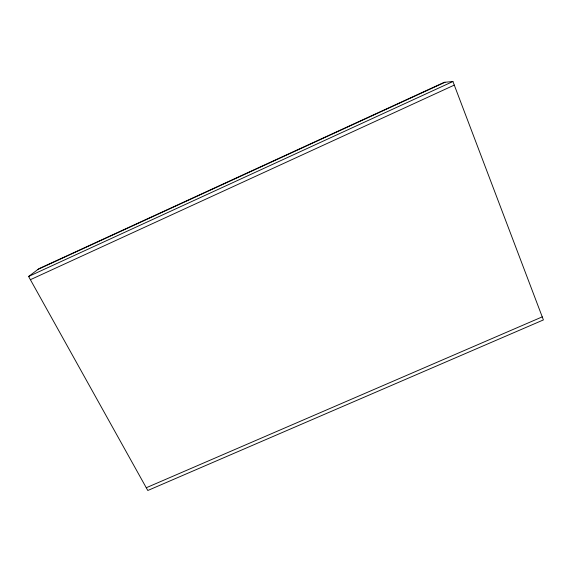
<?xml version="1.0" encoding="UTF-8"?>
<svg xmlns="http://www.w3.org/2000/svg" width="572" height="572" viewBox="0 0 572 572"><rect width="100%" height="100%" fill="white"/><g stroke="black" fill="none" stroke-linecap="round" stroke-linejoin="round"><path stroke-width="0.86" d="M28.6 276.476L38.996 268.647L444.194 82.332L452.924 81.51L543.4 319.927L147.798 490.49L28.6 276.476L452.924 81.51M37.995 269.398L445.03 82.254M30.387 279.694L454.29 85.099M146.268 487.744L542.242 316.874"/></g></svg>
